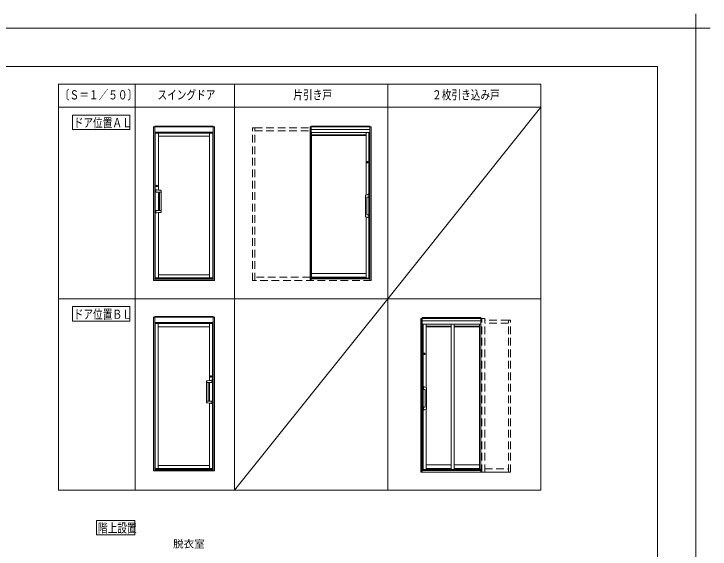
# Model space of a CAD drawing. Units: millimetres on the paper. Extents: x -305 to 305, y -152 to 152.
# Drawn here: x -59.1 to 122.7, y 12.6 to 152.3 of the extents above; entities that cross this region are included whole.
import ezdxf
from ezdxf.enums import TextEntityAlignment as Align

# ---------------------------------------------------------------- set-up
doc = ezdxf.new("R2010")
doc.units = ezdxf.units.MM
doc.linetypes.add('DASHED2', pattern=[3, 2, -1])
for name, color, linetype, lineweight in [('0-1_VIEW0001', 7, 'Continuous', 9), ('0-2_VIEW0002', 7, 'Continuous', 9), ('0-3_1図面枠', 7, 'Continuous', 9), ('0-4_図面枠', 3, 'Continuous', 9), ('0-5_DEFPOINTS', 7, 'Continuous', 9)]:
    doc.layers.add(name, color=color, linetype=linetype, lineweight=lineweight)
doc.styles.add('ＭＳ ゴシック', font='')
doc.styles.get('ＭＳ ゴシック').set_extended_font_data('MS Gothic')

# ---------------------------------------------------------------- blocks, each defined once
blk = doc.blocks.new('グループ-6')
at = {"layer": '0-3_1図面枠'}
for p, q in [((4200, 2895), (4200, 3045)), ((4275, 2970), (4125, 2970))]:
    blk.add_line(p, q, dxfattribs=at)

msp = doc.modelspace()

# ---------------------------------------------------------------- linework, layer by layer
at = {"layer": '0-1_VIEW0001'}
for p, q in [((-37.529, 16.287), (-37.529, 20.037)), ((-37.529, 20.037), (-27.529, 20.037)), ((-27.529, 16.287), (-27.529, 20.037)), ((-37.529, 16.287), (-27.529, 16.287))]:
    msp.add_line(p, q, dxfattribs=at)
at = {"layer": '0-2_VIEW0002'}
for p, q in [((-47.498, 133.928), (78.502, 133.928)), ((-47.498, 27.928), (-47.498, 133.928)), ((-27.498, 27.928), (-27.498, 133.928)), ((-1.498, 27.928), (-1.498, 133.928)), ((38.502, 27.928), (38.502, 133.928)), ((78.502, 27.928), (78.502, 133.928)), ((-47.498, 127.928), (78.502, 127.928)), ((38.502, 77.928), (78.502, 127.928)), ((-43.873, 122.094), (-43.873, 125.844)), ((-43.873, 125.844), (-28.873, 125.844)), ((-28.873, 122.094), (-28.873, 125.844)), ((-43.873, 122.094), (-28.873, 122.094)), ((-22.698, 122.789), (-22.698, 82.686)), ((-22.698, 122.786), (-6.778, 122.786)), ((-22.368, 122.986), (-7.108, 122.986)), ((-22.368, 82.686), (-22.368, 122.986)), ((-7.108, 82.686), (-7.108, 122.986)), ((-6.778, 82.686), (-6.778, 122.789)), ((34.192, 122.786), (18.212, 122.786)), ((18.212, 82.686), (18.212, 122.786)), ((18.242, 82.686), (18.242, 122.786)), ((33.862, 122.986), (18.542, 122.986)), ((18.542, 82.686), (18.542, 122.986)), ((33.862, 122.116), (18.542, 122.116)), ((33.862, 82.686), (33.862, 122.986)), ((34.162, 82.686), (34.162, 122.786)), ((34.192, 82.686), (34.192, 122.786)), ((-7.108, 121.386), (-22.368, 121.386)), ((-7.208, 121.126), (-22.208, 121.126)), ((-22.208, 83.326), (-22.208, 121.126)), ((-21.408, 121.126), (-21.408, 106.261)), ((-21.408, 120.326), (-8.008, 120.326)), ((-8.008, 83.326), (-8.008, 121.126)), ((-7.208, 83.326), (-7.208, 121.126)), ((33.862, 121.316), (18.542, 121.316)), ((18.562, 83.29), (18.562, 121.316)), ((32.842, 120.706), (18.562, 120.706)), ((32.842, 120.51), (18.562, 120.51)), ((32.842, 104.952), (32.842, 121.316)), ((33.602, 83.148), (33.602, 121.316)), ((-21.875, 107.496), (-21.875, 107.156)), ((-21.742, 107.496), (-21.742, 107.156)), ((-22.072, 105.741), (-21.069, 105.741)), ((-22.038, 106.341), (-21.778, 106.341)), ((-21.778, 106.341), (-21.743, 106.319)), ((-21.408, 105.741), (-21.408, 100.911)), ((-21.408, 105.741), (-21.408, 100.911)), ((-21.078, 100.911), (-21.078, 105.741)), ((-21.069, 105.741), (-21.018, 105.741)), ((-20.93, 106.208), (-20.868, 106.208)), ((-20.658, 100.911), (-20.658, 105.741)), ((-20.658, 105.741), (-20.652, 105.741)), ((-20.638, 106.114), (-20.638, 106.154)), ((-20.638, 105.747), (-20.638, 106.114)), ((32.706, 104.692), (32.706, 99.567)), ((32.832, 104.95), (33.218, 105.021)), ((33.046, 104.43), (33.046, 99.83)), ((33.376, 104.43), (33.046, 104.43)), ((-22.072, 100.911), (-21.069, 100.911)), ((-22.038, 100.311), (-21.778, 100.311)), ((-21.743, 100.333), (-21.778, 100.311)), ((-21.408, 100.391), (-21.408, 83.326)), ((-21.069, 100.911), (-21.018, 100.911)), ((-20.93, 100.443), (-20.868, 100.443)), ((-20.658, 100.911), (-20.652, 100.911)), ((-20.638, 100.905), (-20.638, 100.537)), ((-20.638, 100.537), (-20.638, 100.498)), ((32.832, 99.309), (33.218, 99.239)), ((32.842, 83.29), (32.842, 99.307)), ((33.376, 99.83), (33.046, 99.83)), ((-8.008, 84.126), (-21.408, 84.126)), ((32.842, 84.49), (18.562, 84.49)), ((-22.368, 82.686), (-22.698, 82.686)), ((-7.108, 83.13), (-22.368, 83.13)), ((-7.108, 83.001), (-22.368, 83.001)), ((-6.778, 82.686), (-22.368, 82.686)), ((-7.208, 83.326), (-22.208, 83.326)), ((33.602, 83.29), (18.542, 83.29)), ((33.862, 83.148), (18.542, 83.148)), ((18.562, 83.53), (32.842, 83.53)), ((-47.498, 77.928), (78.502, 77.928)), ((-1.498, 27.928), (38.502, 77.928)), ((-43.873, 72.094), (-43.873, 75.844)), ((-43.873, 75.844), (-28.873, 75.844)), ((-28.873, 72.094), (-28.873, 75.844)), ((-22.699, 32.973), (-22.699, 73.076)), ((-6.779, 73.073), (-22.699, 73.073)), ((-7.109, 73.273), (-22.369, 73.273)), ((-22.369, 32.973), (-22.369, 73.273)), ((-7.109, 32.973), (-7.109, 73.273)), ((-6.779, 32.973), (-6.779, 73.076)), ((47.192, 72.786), (62.812, 72.786)), ((47.192, 32.686), (47.192, 72.786)), ((47.222, 32.686), (47.222, 72.786)), ((47.522, 72.986), (62.812, 72.986)), ((47.522, 32.686), (47.522, 72.986)), ((62.812, 32.686), (62.812, 72.986)), ((-43.873, 72.094), (-28.873, 72.094)), ((-22.369, 71.673), (-7.109, 71.673)), ((-22.269, 33.613), (-22.269, 71.413)), ((-22.269, 71.413), (-7.269, 71.413)), ((-21.469, 33.613), (-21.469, 71.413)), ((-8.069, 71.413), (-8.069, 56.547)), ((-7.269, 33.613), (-7.269, 71.413)), ((47.522, 72.116), (62.812, 72.116)), ((47.522, 71.316), (62.812, 71.316)), ((47.782, 33.086), (47.782, 71.316)), ((48.542, 54.742), (48.542, 71.316)), ((55.104, 33.32), (55.104, 71.316)), ((55.904, 33.32), (55.904, 71.316)), ((62.454, 33.32), (62.454, 71.316)), ((-8.069, 70.613), (-21.469, 70.613)), ((48.542, 70.746), (55.104, 70.746)), ((48.542, 70.55), (55.104, 70.55)), ((55.904, 70.746), (62.454, 70.746)), ((55.904, 70.55), (62.454, 70.55)), ((48.002, 63.666), (48.002, 63.466)), ((48.162, 63.466), (48.162, 63.666)), ((-8.839, 56.401), (-8.839, 56.44)), ((-8.839, 56.034), (-8.839, 56.401)), ((-8.547, 56.495), (-8.609, 56.495)), ((-7.735, 57.782), (-7.735, 57.443)), ((-7.699, 56.628), (-7.734, 56.606)), ((-7.439, 56.628), (-7.699, 56.628)), ((-7.602, 57.782), (-7.602, 57.443)), ((-8.819, 56.028), (-8.825, 56.028)), ((-8.819, 51.198), (-8.819, 56.028)), ((-8.408, 56.028), (-8.459, 56.028)), ((-7.405, 56.028), (-8.408, 56.028)), ((-8.399, 51.198), (-8.399, 56.028)), ((-8.069, 56.028), (-8.069, 51.198)), ((-8.069, 56.028), (-8.069, 51.198)), ((48.551, 54.74), (48.165, 54.811)), ((48.007, 54.22), (48.337, 54.22)), ((48.337, 54.22), (48.337, 49.62)), ((48.677, 54.482), (48.677, 49.357)), ((-8.839, 51.192), (-8.839, 50.824)), ((-8.819, 51.198), (-8.825, 51.198)), ((-8.408, 51.198), (-8.459, 51.198)), ((-7.405, 51.198), (-8.408, 51.198)), ((-8.839, 50.824), (-8.839, 50.785)), ((-8.547, 50.73), (-8.609, 50.73)), ((-8.069, 50.678), (-8.069, 33.613)), ((-7.734, 50.619), (-7.699, 50.598)), ((-7.439, 50.598), (-7.699, 50.598)), ((48.007, 49.62), (48.337, 49.62)), ((48.551, 49.099), (48.165, 49.029)), ((48.542, 33.32), (48.542, 49.098)), ((-22.699, 32.973), (-7.109, 32.973)), ((-22.369, 33.417), (-7.109, 33.417)), ((-22.369, 33.287), (-7.109, 33.287)), ((-22.269, 33.613), (-7.269, 33.613)), ((-21.469, 34.413), (-8.069, 34.413)), ((-7.109, 32.973), (-6.779, 32.973)), ((47.522, 33.086), (62.812, 33.086)), ((47.782, 33.32), (62.812, 33.32)), ((48.542, 34.52), (55.104, 34.52)), ((55.104, 33.56), (48.542, 33.56)), ((55.904, 34.52), (62.454, 34.52)), ((62.454, 33.56), (55.904, 33.56)), ((47.192, 32.686), (70.622, 32.686)), ((-47.498, 27.928), (78.502, 27.928))]:
    msp.add_line(p, q, dxfattribs=at)
at = {"layer": '0-2_VIEW0002', "linetype": 'DASHED2'}
for p, q in [((3.782, 122.546), (3.222, 122.546)), ((3.222, 82.686), (3.222, 122.546)), ((3.782, 82.686), (3.782, 122.546)), ((3.782, 122.506), (18.212, 122.506)), ((3.782, 121.726), (18.212, 121.726)), ((34.192, 82.686), (3.222, 82.686)), ((18.212, 83.546), (3.782, 83.546)), ((63.852, 72.786), (62.812, 72.786)), ((63.112, 32.686), (63.112, 72.786)), ((63.142, 32.686), (63.142, 72.786)), ((63.852, 32.686), (63.852, 72.786)), ((70.062, 72.306), (63.852, 72.306)), ((70.062, 71.526), (63.852, 71.526)), ((70.062, 72.346), (70.622, 72.346)), ((70.062, 32.686), (70.062, 72.346)), ((70.622, 32.686), (70.622, 72.346)), ((63.852, 33.546), (70.062, 33.546))]:
    msp.add_line(p, q, dxfattribs=at)
at = {"layer": '0-2_VIEW0002', "color": 5}
for p, q in [((33.142, 113.626), (33.142, 113.426)), ((33.302, 113.426), (33.302, 113.626))]:
    msp.add_line(p, q, dxfattribs=at)
at = {"layer": '0-2_VIEW0002'}
for points in [[(-22.078, 106.3), (-22.067, 106.329), (-22.038, 106.341)], [(-22.078, 106.3), (-22.078, 106.268), (-22.078, 105.747)], [(-21.753, 106.32), (-21.751, 106.319), (-21.747, 106.318)], [(-21.018, 105.741), (-20.718, 105.741), (-20.644, 105.741)], [(-22.078, 100.351), (-22.078, 100.383), (-22.078, 100.905)], [(-22.038, 100.311), (-22.067, 100.323), (-22.078, 100.351)], [(-21.753, 100.332), (-21.751, 100.332), (-21.747, 100.334)], [(-21.018, 100.911), (-20.718, 100.911), (-20.644, 100.911)], [(-7.724, 56.607), (-7.726, 56.606), (-7.73, 56.605)], [(-7.399, 56.587), (-7.41, 56.616), (-7.439, 56.628)], [(-7.399, 56.587), (-7.399, 56.555), (-7.399, 56.034)], [(-8.459, 56.028), (-8.759, 56.028), (-8.833, 56.028)], [(-8.459, 51.198), (-8.759, 51.198), (-8.833, 51.198)], [(-7.399, 50.638), (-7.399, 50.67), (-7.399, 51.192)], [(-7.724, 50.618), (-7.726, 50.619), (-7.73, 50.62)], [(-7.439, 50.598), (-7.41, 50.609), (-7.399, 50.638)]]:
    msp.add_lwpolyline(points, dxfattribs=at)
at = {"layer": '0-2_VIEW0002', "color": 5}
msp.add_circle((33.222, 113.526), 0.18, dxfattribs=at)
at = {"layer": '0-2_VIEW0002'}
for centre, radius in [((-21.808, 107.326), 0.2), ((48.082, 63.566), 0.18), ((-7.669, 57.613), 0.2)]:
    msp.add_circle(centre, radius, dxfattribs=at)
at = {"layer": '0-2_VIEW0002', "color": 5}
for centre, start, end in [((33.222, 113.626), 0, 180), ((33.222, 113.426), 180, 0)]:
    msp.add_arc(centre, 0.08, start, end, dxfattribs=at)
at = {"layer": '0-2_VIEW0002'}
for centre, radius, start, end in [((-21.846, 107.39), 0.125, 96.09293, 115.12696), ((-21.854, 107.496), 0.02, 105.31237, 179.86718), ((-21.762, 107.496), 0.02, 0.13282, 74.68763), ((-21.77, 107.39), 0.125, 64.87304, 83.90707), ((-22.072, 105.747), 0.006, 179.99996, 270.00004), ((-21.846, 107.261), 0.125, 244.87304, 263.90707), ((-21.854, 107.156), 0.02, 180.13282, 254.68763), ((-21.762, 107.156), 0.02, 285.31237, 359.86718), ((-21.77, 107.261), 0.125, 276.09293, 295.12696), ((-20.351, 113.55), 7.366, 259.07474, 264.87), ((-20.936, 106.659), 0.452, 260.67368, 270.77983), ((-20.863, 104.487), 1.721, 84.36865, 90.15842), ((-20.69, 106.148), 0.0516, 6.01215, 95.16959), ((-20.644, 105.747), 0.006, 269.99996, 0.00004), ((33.561, 104.692), 0.855, 166.34724, 180), ((32.769, 104.884), 0.04, 121.01643, 166.34723), ((32.877, 104.704), 0.25, 100.34664, 121.01643), ((35.206, 104.8), 2, 171.77083, 173.65671), ((33.306, 105.074), 0.08, 114.4011, 171.77083), ((33.376, 104.92), 0.25, 65.5989, 114.4011), ((33.376, 104.68), 0.25, 270, 294.4011), ((33.446, 105.074), 0.08, 8.22917, 65.5989), ((33.446, 104.525), 0.08, 294.4011, 351.77083), ((31.546, 104.8), 2, 351.77083, 8.22917), ((-22.072, 100.905), 0.006, 89.99996, 180.00004), ((-20.351, 93.101), 7.366, 95.12992, 100.92519), ((-20.936, 99.992), 0.452, 89.22017, 99.32632), ((-20.863, 102.165), 1.721, 269.84158, 275.63135), ((-20.69, 100.503), 0.0516, 264.83102, 353.98847), ((-20.644, 100.905), 0.006, 359.99996, 90.00004), ((33.562, 99.567), 0.855, 176.40785, 193.71459), ((32.771, 99.374), 0.04, 193.71459, 239.43879), ((32.877, 99.555), 0.25, 239.43879, 259.65336), ((35.206, 99.46), 2, 186.34329, 188.22917), ((33.306, 99.185), 0.08, 188.22917, 245.5989), ((33.376, 99.34), 0.25, 245.5989, 294.4011), ((33.376, 99.58), 0.25, 65.5989, 90), ((33.446, 99.734), 0.08, 8.22917, 65.5989), ((33.446, 99.185), 0.08, 294.4011, 351.77083), ((31.546, 99.46), 2, 351.77083, 8.22917), ((48.082, 63.666), 0.08, 0, 180), ((48.082, 63.466), 0.08, 180, 0), ((-8.787, 56.435), 0.0516, 84.83041, 173.98785), ((-8.614, 54.773), 1.721, 89.84158, 95.63135), ((-8.541, 56.946), 0.452, 269.22022, 279.32637), ((-9.126, 63.837), 7.366, 275.12992, 280.92519), ((-7.707, 57.677), 0.125, 96.09293, 115.12696), ((-7.707, 57.548), 0.125, 244.87304, 263.90707), ((-7.715, 57.782), 0.02, 105.31237, 179.86718), ((-7.715, 57.443), 0.02, 180.13282, 254.68763), ((-7.631, 57.677), 0.125, 64.87304, 83.90707), ((-7.623, 57.782), 0.02, 0.13282, 74.68763), ((-7.623, 57.443), 0.02, 285.31237, 359.86718), ((-7.631, 57.548), 0.125, 276.09293, 295.12696), ((-8.833, 56.034), 0.006, 179.99996, 270.00004), ((-7.405, 56.034), 0.006, 269.99996, 0.00004), ((49.837, 54.59), 2, 171.77083, 188.22917), ((47.937, 54.864), 0.08, 114.4011, 171.77083), ((48.007, 54.71), 0.25, 65.5989, 114.4011), ((48.077, 54.864), 0.08, 8.22917, 65.5989), ((46.177, 54.59), 2, 6.34329, 8.22917), ((48.506, 54.494), 0.25, 58.98357, 79.65336), ((48.614, 54.674), 0.04, 13.65277, 58.98357), ((47.822, 54.482), 0.855, 0, 13.65276), ((47.937, 54.315), 0.08, 188.22917, 245.5989), ((48.007, 54.47), 0.25, 245.5989, 270), ((-8.833, 51.192), 0.006, 89.99996, 180.00004), ((-7.405, 51.192), 0.006, 359.99996, 90.00004), ((-8.787, 50.79), 0.0516, 186.01153, 275.16898), ((-8.614, 52.452), 1.721, 264.36865, 270.15842), ((-8.541, 50.279), 0.452, 80.67363, 90.77978), ((-9.126, 43.388), 7.366, 79.07481, 84.87008), ((49.837, 49.25), 2, 171.77083, 188.22917), ((47.937, 49.524), 0.08, 114.4011, 171.77083), ((48.007, 49.37), 0.25, 90, 114.4011), ((48.506, 49.345), 0.25, 280.34664, 301.01643), ((48.614, 49.165), 0.04, 301.01643, 346.34723), ((47.822, 49.357), 0.855, 346.34724, 0), ((47.937, 48.975), 0.08, 188.22917, 245.5989), ((48.007, 49.13), 0.25, 245.5989, 294.4011), ((48.077, 48.975), 0.08, 294.4011, 351.77083), ((46.177, 49.25), 2, 351.77083, 353.65671)]:
    msp.add_arc(centre, radius, start, end, dxfattribs=at)
at = {"layer": '0-4_図面枠'}
msp.add_lwpolyline([(-291.017, -138.498), (108.983, -138.498), (108.983, 138.502), (-291.017, 138.502)], close=True, dxfattribs=at)
at = {"layer": '0-5_DEFPOINTS'}
for p, q in [((118.983, 148.502), (-301.017, 148.502)), ((118.983, -148.498), (118.983, 148.502))]:
    msp.add_line(p, q, dxfattribs=at)

# ---------------------------------------------------------------- block references
at = {"layer": '0-3_1図面枠', "xscale": 0.05, "yscale": 0.05}
msp.add_blockref('グループ-6', (-91.017, 0.002), dxfattribs=at)
msp.add_blockref('グループ-6', (-91.017, 0.002), dxfattribs=at)

# ---------------------------------------------------------------- texts
at = {"layer": '0-1_VIEW0001', "style": 'ＭＳ ゴシック'}
for s, height, width, p in [('階上設置', 2.405, 0.75, (-37.173, 16.138)), ('脱衣室', 1.921, 1.05, (-17.557, 12.358))]:
    msp.add_text(s, height=height, dxfattribs=dict(at, width=width)).set_placement(p, align=Align.BOTTOM_LEFT)
at = {"layer": '0-2_VIEW0002', "style": 'ＭＳ ゴシック', "width": 0.75}
for s, p in [('〔Ｓ＝１／５０〕', (-47.142, 129.215)), ('スイングドア', (-21.642, 129.215)), ('片引き戸', (13.858, 129.215)), ('２枚引き込み戸', (50.108, 129.215)), ('ドア位置ＡＬ', (-43.516, 121.945)), ('ドア位置ＢＬ', (-43.516, 71.945))]:
    msp.add_text(s, height=2.405, dxfattribs=at).set_placement(p, align=Align.BOTTOM_LEFT)

doc.saveas('drawing.dxf')
